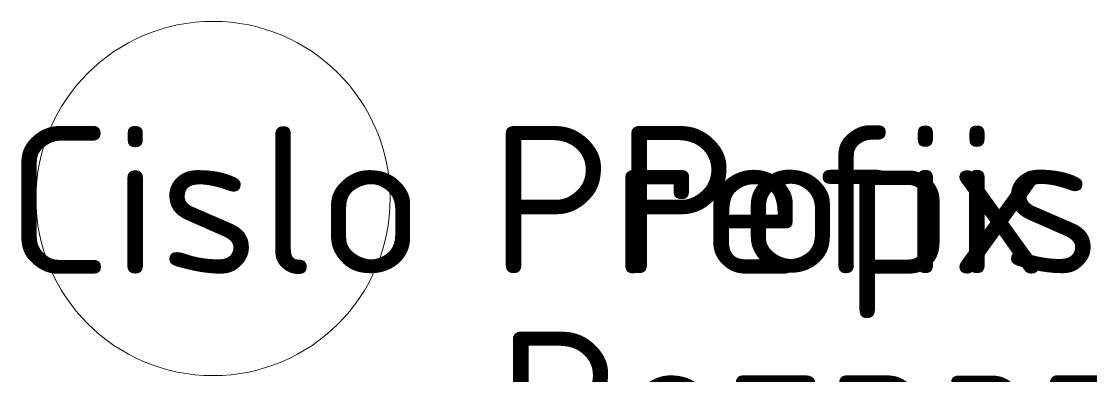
# Model space of a CAD drawing. Header units: metres. Extents: x -3.4 to 14.7, y -3 to 3.
import ezdxf
from ezdxf.enums import TextEntityAlignment as Align

# ---------------------------------------------------------------- set-up
doc = ezdxf.new("R2010")
doc.units = ezdxf.units.M
doc.styles.add('DP_ISOCPEUR', font='isocpeur.ttf')
doc.styles.get("Standard").update_dxf_attribs({"font": 'isocpeur.ttf'})

msp = doc.modelspace()

# ---------------------------------------------------------------- linework, layer by layer
at = {"color": 0, "lineweight": 9, "transparency": 16777216}
msp.add_circle((-0.15, 0.043), 3, dxfattribs=at)

# ---------------------------------------------------------------- texts
at = {"color": 0, "transparency": 16777216, "style": 'DP_ISOCPEUR'}
msp.add_attdef('Cislo', text='X', height=2.5, dxfattribs=at).set_placement((-0.121, -1.236), align=Align.CENTER)
for tag, p, s in [('Prefix', (4.54, -1.229), '∅'), ('Popis', (6.666, -1.229), 'x/xxxx-xxks')]:
    msp.add_attdef(tag, p, s, height=2.5, dxfattribs=at)
at = {"color": 0, "lineweight": 200, "transparency": 16777216, "flags": 246}
msp.add_attdef('Poznamka', text='', height=2.5, dxfattribs=at).set_placement((4.661, -2.213), align=Align.TOP_LEFT)

doc.saveas('drawing.dxf')
